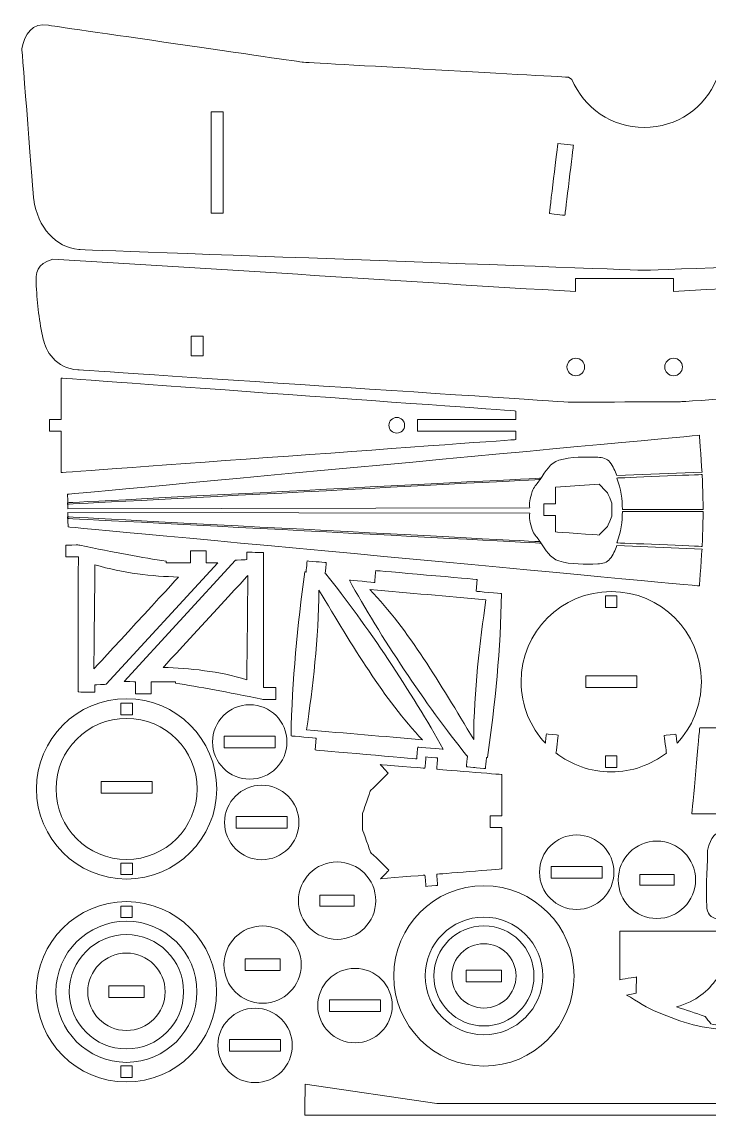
# Model space of a CAD drawing. Header units: centimetres. Extents: x -31.4 to 4.7, y -5.2 to 22.7.
# Drawn here: x -31.37 to -13.83, y -5.21 to 22.68 of the extents above; entities that cross this region are included whole.
import ezdxf

# ---------------------------------------------------------------- set-up
doc = ezdxf.new("R2010")
doc.units = ezdxf.units.CM
doc.header["$MEASUREMENT"] = 0
doc.layers.add('Layer 1', color=7, linetype='Continuous')

msp = doc.modelspace()

# ---------------------------------------------------------------- linework, layer by layer
at = {"layer": 'Layer 1', "color": 250, "lineweight": 9}
for points in [[(-26.53666, 17.80686), (-26.23668, 17.80686), (-26.23668, 20.3895), (-26.53666, 20.3895), (-26.53666, 17.80686)], [(-28.84507, 5.0077), (-28.55007, 5.0077), (-28.55007, 5.3027), (-28.84507, 5.3027), (-28.84507, 5.0077)], [(-26.20489, 4.16397), (-24.90489, 4.16397), (-24.90489, 4.46295), (-26.20489, 4.46295), (-26.20489, 4.16397)], [(-25.89813, 2.11026), (-24.59813, 2.11026), (-24.59813, 2.40924), (-25.89813, 2.40924), (-25.89813, 2.11026)], [(-28.84507, 0.9289), (-28.55007, 0.9289), (-28.55007, 1.2239), (-28.84507, 1.2239), (-28.84507, 0.9289)], [(-17.86104, 0.84043), (-16.56104, 0.84043), (-16.56104, 1.13941), (-17.86104, 1.13941), (-17.86104, 0.84043)], [(-15.6024, 0.65921), (-14.7274, 0.65921), (-14.7274, 0.93419), (-15.6024, 0.93419), (-15.6024, 0.65921)], [(-23.76376, 0.12666), (-22.88876, 0.12666), (-22.88876, 0.40164), (-23.76376, 0.40164), (-23.76376, 0.12666)], [(-28.84848, -0.16812), (-28.55348, -0.16812), (-28.55348, 0.12688), (-28.84848, 0.12688), (-28.84848, -0.16812)], [(-25.67591, -1.51678), (-24.77591, -1.51678), (-24.77591, -1.2178), (-25.67591, -1.2178), (-25.67591, -1.51678)], [(-20.02879, -1.80518), (-19.12879, -1.80518), (-19.12879, -1.5062), (-20.02879, -1.5062), (-20.02879, -1.80518)], [(-29.15098, -2.2095), (-28.25098, -2.2095), (-28.25098, -1.91052), (-29.15098, -1.91052), (-29.15098, -2.2095)], [(-28.84848, -4.24692), (-28.55348, -4.24692), (-28.55348, -3.95192), (-28.84848, -3.95192), (-28.84848, -4.24692)]]:
    msp.add_lwpolyline(points, close=True, dxfattribs=at)
for centre, major_axis in [((-21.80202, 12.39085), (0, 0.2)), ((-28.69757, 3.1158), (0, 2.3)), ((-25.55489, 4.31345), (0, 0.95)), ((-28.69757, 3.1158), (0, 1.8)), ((-25.24813, 2.25974), (0, 0.95)), ((-17.21104, 0.98991), (0, 0.95)), ((-15.1649, 0.79669), (0, 0.9867)), ((-23.32626, 0.26414), (0, 0.9867)), ((-19.57879, -1.6557), (0, 2.3)), ((-28.70098, -2.06002), (0, 2.3)), ((-28.70098, -2.06002), (0, 1.8)), ((-19.57879, -1.6557), (0, 1.5)), ((-25.22591, -1.3673), (0, 0.9867)), ((-19.57879, -1.6557), (0, 1.2765)), ((-28.70098, -2.06002), (0, 1.45873)), ((-19.57879, -1.6557), (0, 0.82088)), ((-28.70098, -2.06002), (0, 0.9867))]:
    msp.add_ellipse(centre, major_axis=major_axis, ratio=1, dxfattribs=at)
for points, knots in [([(-17.3352, 21.21675), (-17.3352, 21.21675), (-17.4202, 21.26998), (-17.4202, 21.26998), (-17.4202, 21.26998), (-17.4202, 21.26998), (-24.20236, 21.6543), (-24.20236, 21.6543), (-24.20236, 21.6543), (-24.20236, 21.6543), (-30.69018, 22.59592), (-30.69018, 22.59592), (-30.69018, 22.59592), (-31.09953, 22.68324), (-31.30984, 22.35204), (-31.37018, 22.00308), (-31.37018, 22.00308), (-31.37018, 22.00308), (-31.06766, 18.15212), (-31.06766, 18.15212), (-31.06766, 18.15212), (-30.966, 17.43779), (-30.50173, 16.93322), (-29.9202, 16.87526), (-29.9202, 16.87526), (-29.9202, 16.87526), (-15.48789, 16.34652), (-15.48789, 16.34652), (-15.48789, 16.34652), (-15.48789, 16.34652), (-1.05558, 16.87526), (-1.05558, 16.87526), (-1.05558, 16.87526), (-0.47405, 16.93322), (-0.00978, 17.43779), (0.09188, 18.15212), (0.09188, 18.15212), (0.09188, 18.15212), (0.3944, 22.00308), (0.3944, 22.00308), (0.3944, 22.00308), (0.33406, 22.35204), (0.12375, 22.68324), (-0.2856, 22.59592), (-0.2856, 22.59592), (-0.2856, 22.59592), (-6.77342, 21.6543), (-6.77342, 21.6543), (-6.77342, 21.6543), (-6.77342, 21.6543), (-13.55558, 21.26998), (-13.55558, 21.26998), (-13.55558, 21.26998), (-13.55558, 21.26998), (-13.64058, 21.21675), (-13.64058, 21.21675), (-13.64058, 21.21675), (-13.94319, 20.49501), (-14.6564, 19.98788), (-15.48789, 19.98788), (-15.48789, 19.98788), (-16.31938, 19.98788), (-17.03259, 20.49501), (-17.3352, 21.21675)], [0, 0, 0, 0, 0.05882353, 0.05882353, 0.05882353, 0.05882354, 0.11764706, 0.11764706, 0.11764706, 0.11764707, 0.17647059, 0.17647059, 0.17647059, 0.1764706, 0.23529412, 0.23529412, 0.23529412, 0.23529413, 0.29411765, 0.29411765, 0.29411765, 0.29411766, 0.35294118, 0.35294118, 0.35294118, 0.35294119, 0.41176471, 0.41176471, 0.41176471, 0.41176472, 0.47058824, 0.47058824, 0.47058824, 0.47058825, 0.52941176, 0.52941176, 0.52941176, 0.52941177, 0.58823529, 0.58823529, 0.58823529, 0.5882353, 0.64705882, 0.64705882, 0.64705882, 0.64705883, 0.70588235, 0.70588235, 0.70588235, 0.70588236, 0.76470588, 0.76470588, 0.76470588, 0.76470589, 0.82352941, 0.82352941, 0.82352941, 0.82352942, 0.88235294, 0.88235294, 0.88235294, 0.88235295, 1, 1, 1, 1]), ([(-17.29585, 19.53491), (-17.29585, 19.53491), (-17.69295, 19.58296), (-17.69295, 19.58296), (-17.69295, 19.58296), (-17.69295, 19.58296), (-17.9092, 17.796), (-17.9092, 17.796), (-17.9092, 17.796), (-17.9092, 17.796), (-17.51209, 17.74795), (-17.51209, 17.74795), (-17.51209, 17.74795), (-17.51209, 17.74795), (-17.29585, 19.53491), (-17.29585, 19.53491)], [0, 0, 0, 0, 0.2, 0.2, 0.2, 0.20000001, 0.4, 0.4, 0.4, 0.40000001, 0.6, 0.6, 0.6, 0.60000001, 1, 1, 1, 1]), ([(-17.24194, 15.80311), (-21.71986, 16.06062), (-26.09831, 16.37184), (-30.57843, 16.62817), (-30.57843, 16.62817), (-30.99982, 16.49948), (-31.01962, 16.31241), (-31.00253, 15.94643), (-31.00253, 15.94643), (-30.97908, 15.47994), (-30.92456, 15.02589), (-30.82461, 14.58999), (-30.82461, 14.58999), (-30.7685, 14.29903), (-30.50658, 13.8364), (-29.94197, 13.80619), (-29.94197, 13.80619), (-29.94197, 13.80619), (-17.39602, 12.97996), (-17.39602, 12.97996), (-17.39602, 12.97996), (-17.39602, 12.97996), (-14.56412, 12.99279), (-14.56412, 12.99279), (-14.56412, 12.99279), (-14.56412, 12.99279), (-2.04192, 13.80619), (-2.04192, 13.80619), (-2.04192, 13.80619), (-1.47731, 13.8364), (-1.21539, 14.29903), (-1.15928, 14.58999), (-1.15928, 14.58999), (-1.05933, 15.02589), (-1.00481, 15.47994), (-0.98136, 15.94643), (-0.98136, 15.94643), (-0.96427, 16.31241), (-0.98407, 16.49948), (-1.40546, 16.62817), (-1.40546, 16.62817), (-5.88558, 16.37184), (-10.26402, 16.06062), (-14.74194, 15.8031), (-14.74194, 15.8031), (-14.74194, 15.8031), (-14.74194, 16.13676), (-14.74194, 16.13676), (-14.74194, 16.13676), (-14.74194, 16.13676), (-17.24194, 16.13676), (-17.24194, 16.13676), (-17.24194, 16.13676), (-17.24194, 16.13676), (-17.24194, 15.80311), (-17.24194, 15.80311)], [0, 0, 0, 0, 0.06666667, 0.06666667, 0.06666667, 0.06666668, 0.13333333, 0.13333333, 0.13333333, 0.13333334, 0.2, 0.2, 0.2, 0.20000001, 0.26666667, 0.26666667, 0.26666667, 0.26666668, 0.33333333, 0.33333333, 0.33333333, 0.33333334, 0.4, 0.4, 0.4, 0.40000001, 0.46666667, 0.46666667, 0.46666667, 0.46666668, 0.53333333, 0.53333333, 0.53333333, 0.53333334, 0.6, 0.6, 0.6, 0.60000001, 0.66666667, 0.66666667, 0.66666667, 0.66666668, 0.73333333, 0.73333333, 0.73333333, 0.73333334, 0.8, 0.8, 0.8, 0.80000001, 0.86666667, 0.86666667, 0.86666667, 0.86666668, 1, 1, 1, 1]), ([(-27.04615, 14.66391), (-27.04615, 14.66391), (-26.74615, 14.66391), (-26.74615, 14.66391), (-26.74615, 14.66391), (-26.74615, 14.66391), (-26.74615, 14.16391), (-26.74615, 14.16391), (-26.74615, 14.16391), (-26.74615, 14.16391), (-27.04615, 14.16391), (-27.04615, 14.16391), (-27.04615, 14.16391), (-27.04615, 14.16391), (-27.04615, 14.66391), (-27.04615, 14.66391)], [0, 0, 0, 0, 0.2, 0.2, 0.2, 0.20000001, 0.4, 0.4, 0.4, 0.40000001, 0.6, 0.6, 0.6, 0.60000001, 1, 1, 1, 1]), ([(-17.23411, 14.1038), (-17.10987, 14.1038), (-17.00911, 14.00304), (-17.00911, 13.8788), (-17.00911, 13.8788), (-17.00911, 13.75456), (-17.10987, 13.6538), (-17.23411, 13.6538), (-17.23411, 13.6538), (-17.35835, 13.6538), (-17.45911, 13.75456), (-17.45911, 13.8788), (-17.45911, 13.8788), (-17.45911, 14.00304), (-17.35835, 14.1038), (-17.23411, 14.1038)], [0, 0, 0, 0, 0.2, 0.2, 0.2, 0.20000001, 0.4, 0.4, 0.4, 0.40000001, 0.6, 0.6, 0.6, 0.60000001, 1, 1, 1, 1]), ([(-14.73911, 14.1038), (-14.61487, 14.1038), (-14.51411, 14.00304), (-14.51411, 13.8788), (-14.51411, 13.8788), (-14.51411, 13.75456), (-14.61487, 13.6538), (-14.73911, 13.6538), (-14.73911, 13.6538), (-14.86335, 13.6538), (-14.96411, 13.75456), (-14.96411, 13.8788), (-14.96411, 13.8788), (-14.96411, 14.00304), (-14.86335, 14.1038), (-14.73911, 14.1038)], [0, 0, 0, 0, 0.2, 0.2, 0.2, 0.20000001, 0.4, 0.4, 0.4, 0.40000001, 0.6, 0.6, 0.6, 0.60000001, 1, 1, 1, 1]), ([(-30.36614, 11.18585), (-30.36614, 11.18585), (-30.36614, 12.24185), (-30.36614, 12.24185), (-30.36614, 12.24185), (-30.36614, 12.24185), (-30.6643, 12.24185), (-30.6643, 12.24185), (-30.6643, 12.24185), (-30.6643, 12.24185), (-30.6643, 12.53985), (-30.6643, 12.53985), (-30.6643, 12.53985), (-30.6643, 12.53985), (-30.36614, 12.53985), (-30.36614, 12.53985), (-30.36614, 12.53985), (-30.36614, 12.53985), (-30.36614, 13.59585), (-30.36614, 13.59585), (-30.36614, 13.59585), (-30.36614, 13.59585), (-18.76614, 12.75585), (-18.76614, 12.75585), (-18.76614, 12.75585), (-18.76614, 12.75585), (-18.76614, 12.5399), (-18.76614, 12.5399), (-18.76614, 12.5399), (-18.76614, 12.5399), (-21.27553, 12.5399), (-21.27553, 12.5399), (-21.27553, 12.5399), (-21.27553, 12.5399), (-21.27553, 12.2418), (-21.27553, 12.2418), (-21.27553, 12.2418), (-21.27553, 12.2418), (-18.76614, 12.2418), (-18.76614, 12.2418), (-18.76614, 12.2418), (-18.76614, 12.2418), (-18.76614, 12.02585), (-18.76614, 12.02585), (-18.76614, 12.02585), (-18.76614, 12.02585), (-30.36614, 11.18585), (-30.36614, 11.18585)], [0, 0, 0, 0, 0.07692308, 0.07692308, 0.07692308, 0.07692309, 0.15384615, 0.15384615, 0.15384615, 0.15384616, 0.23076923, 0.23076923, 0.23076923, 0.23076924, 0.30769231, 0.30769231, 0.30769231, 0.30769232, 0.38461538, 0.38461538, 0.38461538, 0.38461539, 0.46153846, 0.46153846, 0.46153846, 0.46153847, 0.53846154, 0.53846154, 0.53846154, 0.53846155, 0.61538462, 0.61538462, 0.61538462, 0.61538463, 0.69230769, 0.69230769, 0.69230769, 0.6923077, 0.76923077, 0.76923077, 0.76923077, 0.76923078, 0.84615385, 0.84615385, 0.84615385, 0.84615386, 1, 1, 1, 1]), ([(-14.01163, 11.19957), (-14.01163, 11.19957), (-16.18631, 11.10938), (-16.18631, 11.10938), (-16.18631, 11.10938), (-16.22945, 11.22585), (-16.28673, 11.3405), (-16.36278, 11.44992), (-16.36278, 11.44992), (-16.42596, 11.54084), (-16.55997, 11.57093), (-16.67062, 11.57498), (-16.67062, 11.57498), (-17.00486, 11.58722), (-17.35118, 11.59553), (-17.6711, 11.49802), (-17.6711, 11.49802), (-17.87927, 11.43457), (-18.00698, 11.22265), (-18.14739, 11.00971), (-18.14739, 11.00971), (-18.14739, 11.00971), (-30.19697, 10.37701), (-30.19697, 10.37701), (-30.19697, 10.37701), (-30.19697, 10.37701), (-30.2053, 10.63149), (-30.2053, 10.63149), (-30.2053, 10.63149), (-30.2053, 10.63149), (-14.08213, 12.13692), (-14.08213, 12.13692), (-14.08213, 12.13692), (-14.08213, 12.13692), (-14.01163, 11.19957), (-14.01163, 11.19957)], [0, 0, 0, 0, 0.1, 0.1, 0.1, 0.10000001, 0.2, 0.2, 0.2, 0.20000001, 0.3, 0.3, 0.3, 0.30000001, 0.4, 0.4, 0.4, 0.40000001, 0.5, 0.5, 0.5, 0.50000001, 0.6, 0.6, 0.6, 0.60000001, 0.7, 0.7, 0.7, 0.70000001, 0.8, 0.8, 0.8, 0.80000001, 1, 1, 1, 1]), ([(-18.40903, 10.28487), (-18.40903, 10.28487), (-30.20074, 10.26161), (-30.20074, 10.26161), (-30.20074, 10.26161), (-30.20074, 10.26161), (-30.20152, 10.4163), (-30.20152, 10.4163), (-30.20152, 10.4163), (-30.20152, 10.4163), (-18.12391, 11.04542), (-18.12391, 11.04542), (-18.12391, 11.04542), (-18.14271, 11.01676), (-18.16168, 10.98792), (-18.18096, 10.9593), (-18.18096, 10.9593), (-18.23289, 10.88224), (-18.30606, 10.81832), (-18.3445, 10.69956), (-18.3445, 10.69956), (-18.40431, 10.53208), (-18.43621, 10.37857), (-18.40903, 10.28487)], [0, 0, 0, 0, 0.14285714, 0.14285714, 0.14285714, 0.14285715, 0.28571429, 0.28571429, 0.28571429, 0.2857143, 0.42857143, 0.42857143, 0.42857143, 0.42857144, 0.57142857, 0.57142857, 0.57142857, 0.57142858, 0.71428571, 0.71428571, 0.71428571, 0.71428572, 1, 1, 1, 1]), ([(-17.75363, 10.81032), (-17.75363, 10.81032), (-16.63739, 10.88923), (-16.63739, 10.88923), (-16.63739, 10.88923), (-16.63739, 10.88923), (-16.4275, 10.66795), (-16.4275, 10.66795), (-16.4275, 10.66795), (-16.4275, 10.66795), (-16.31218, 10.40742), (-16.31218, 10.40742), (-16.31218, 10.40742), (-16.31218, 10.29829), (-16.31218, 10.18546), (-16.31218, 10.07434), (-16.31218, 10.07434), (-16.31218, 10.07434), (-16.4275, 9.81381), (-16.4275, 9.81381), (-16.4275, 9.81381), (-16.4275, 9.81381), (-16.63739, 9.59253), (-16.63739, 9.59253), (-16.63739, 9.59253), (-16.63739, 9.59253), (-17.75363, 9.67144), (-17.75363, 9.67144), (-17.75363, 9.67144), (-17.75363, 9.67144), (-17.75363, 10.09088), (-17.75363, 10.09088), (-17.75363, 10.09088), (-17.75363, 10.09088), (-18.04613, 10.09088), (-18.04613, 10.09088), (-18.04613, 10.09088), (-18.04613, 10.09088), (-18.04613, 10.39088), (-18.04613, 10.39088), (-18.04613, 10.39088), (-18.04613, 10.39088), (-17.75363, 10.39088), (-17.75363, 10.39088), (-17.75363, 10.39088), (-17.75363, 10.39088), (-17.75363, 10.81032), (-17.75363, 10.81032)], [0, 0, 0, 0, 0.07692308, 0.07692308, 0.07692308, 0.07692309, 0.15384615, 0.15384615, 0.15384615, 0.15384616, 0.23076923, 0.23076923, 0.23076923, 0.23076924, 0.30769231, 0.30769231, 0.30769231, 0.30769232, 0.38461538, 0.38461538, 0.38461538, 0.38461539, 0.46153846, 0.46153846, 0.46153846, 0.46153847, 0.53846154, 0.53846154, 0.53846154, 0.53846155, 0.61538462, 0.61538462, 0.61538462, 0.61538463, 0.69230769, 0.69230769, 0.69230769, 0.6923077, 0.76923077, 0.76923077, 0.76923077, 0.76923078, 0.84615385, 0.84615385, 0.84615385, 0.84615386, 1, 1, 1, 1]), ([(-13.98382, 10.24608), (-13.98382, 10.24608), (-16.04467, 10.24291), (-16.04467, 10.24291), (-16.04467, 10.24291), (-16.05031, 10.50596), (-16.07431, 10.75759), (-16.18826, 11.04602), (-16.18826, 11.04602), (-16.18826, 11.04602), (-14.00843, 11.13576), (-14.00843, 11.13576), (-14.00843, 11.13576), (-14.00843, 11.13576), (-13.98382, 10.24608), (-13.98382, 10.24608)], [0, 0, 0, 0, 0.2, 0.2, 0.2, 0.20000001, 0.4, 0.4, 0.4, 0.40000001, 0.6, 0.6, 0.6, 0.60000001, 1, 1, 1, 1]), ([(-18.40904, 10.14608), (-18.40904, 10.14608), (-30.20074, 10.16934), (-30.20074, 10.16934), (-30.20074, 10.16934), (-30.20074, 10.16934), (-30.20152, 10.01464), (-30.20152, 10.01464), (-30.20152, 10.01464), (-30.20152, 10.01464), (-18.12391, 9.38553), (-18.12391, 9.38553), (-18.12391, 9.38553), (-18.14271, 9.41419), (-18.16168, 9.44303), (-18.18096, 9.47165), (-18.18096, 9.47165), (-18.23289, 9.54871), (-18.30606, 9.61263), (-18.3445, 9.73139), (-18.3445, 9.73139), (-18.4043, 9.89887), (-18.43621, 10.05237), (-18.40904, 10.14608)], [0, 0, 0, 0, 0.14285714, 0.14285714, 0.14285714, 0.14285715, 0.28571429, 0.28571429, 0.28571429, 0.2857143, 0.42857143, 0.42857143, 0.42857143, 0.42857144, 0.57142857, 0.57142857, 0.57142857, 0.57142858, 0.71428571, 0.71428571, 0.71428571, 0.71428572, 1, 1, 1, 1]), ([(-14.01164, 9.23139), (-14.01164, 9.23139), (-16.18631, 9.32158), (-16.18631, 9.32158), (-16.18631, 9.32158), (-16.22945, 9.20511), (-16.28671, 9.09047), (-16.36278, 8.98103), (-16.36278, 8.98103), (-16.42598, 8.89009), (-16.55997, 8.86002), (-16.67062, 8.85597), (-16.67062, 8.85597), (-17.00486, 8.84373), (-17.35118, 8.83542), (-17.6711, 8.93293), (-17.6711, 8.93293), (-17.87927, 8.99638), (-18.00697, 9.2083), (-18.14739, 9.42124), (-18.14739, 9.42124), (-18.14739, 9.42124), (-30.19697, 10.05394), (-30.19697, 10.05394), (-30.19697, 10.05394), (-30.19697, 10.05394), (-30.1897, 9.79947), (-30.1897, 9.79947), (-30.1897, 9.79947), (-30.1897, 9.79947), (-14.08212, 8.29403), (-14.08212, 8.29403), (-14.08212, 8.29403), (-14.08212, 8.29403), (-14.01164, 9.23139), (-14.01164, 9.23139)], [0, 0, 0, 0, 0.1, 0.1, 0.1, 0.10000001, 0.2, 0.2, 0.2, 0.20000001, 0.3, 0.3, 0.3, 0.30000001, 0.4, 0.4, 0.4, 0.40000001, 0.5, 0.5, 0.5, 0.50000001, 0.6, 0.6, 0.6, 0.60000001, 0.7, 0.7, 0.7, 0.70000001, 0.8, 0.8, 0.8, 0.80000001, 1, 1, 1, 1]), ([(-13.98382, 10.19159), (-13.98382, 10.19159), (-16.04467, 10.19476), (-16.04467, 10.19476), (-16.04467, 10.19476), (-16.05031, 9.93171), (-16.07431, 9.68008), (-16.18826, 9.39165), (-16.18826, 9.39165), (-16.18826, 9.39165), (-14.00843, 9.30191), (-14.00843, 9.30191), (-14.00843, 9.30191), (-14.00843, 9.30191), (-13.98382, 10.19159), (-13.98382, 10.19159)], [0, 0, 0, 0, 0.2, 0.2, 0.2, 0.20000001, 0.4, 0.4, 0.4, 0.40000001, 0.6, 0.6, 0.6, 0.60000001, 1, 1, 1, 1]), ([(-26.37154, 8.88319), (-26.37154, 8.88319), (-29.21684, 5.7842), (-29.21684, 5.7842), (-29.21684, 5.7842), (-29.21684, 5.7842), (-29.5048, 5.7695), (-29.5048, 5.7695), (-29.5048, 5.7695), (-29.5048, 5.7695), (-29.5048, 5.58188), (-29.5048, 5.58188), (-29.5048, 5.58188), (-29.5048, 5.58188), (-29.93376, 5.58818), (-29.93376, 5.58818), (-29.93376, 5.58818), (-29.93376, 5.58818), (-29.92868, 9.0359), (-29.92868, 9.0359), (-29.92868, 9.0359), (-29.92868, 9.0359), (-30.24708, 9.0359), (-30.24708, 9.0359), (-30.24708, 9.0359), (-30.24708, 9.0359), (-30.24708, 9.3359), (-30.24708, 9.3359), (-30.24708, 9.3359), (-30.24708, 9.3359), (-29.93977, 9.33838), (-29.93977, 9.33838), (-29.93977, 9.33838), (-29.93977, 9.33838), (-29.88932, 9.33014), (-29.88932, 9.33014), (-29.88932, 9.33014), (-29.01717, 9.1478), (-28.27249, 9.01158), (-27.68788, 8.9243), (-27.68788, 8.9243), (-27.68788, 8.9243), (-27.68641, 8.885), (-27.68641, 8.885), (-27.68641, 8.885), (-27.68641, 8.885), (-27.06831, 8.88429), (-27.06831, 8.88429), (-27.06831, 8.88429), (-27.06831, 8.88429), (-27.06831, 9.19168), (-27.06831, 9.19168), (-27.06831, 9.19168), (-27.06831, 9.19168), (-26.66831, 9.19168), (-26.66831, 9.19168), (-26.66831, 9.19168), (-26.66831, 9.19168), (-26.66831, 8.88387), (-26.66831, 8.88387), (-26.66831, 8.88387), (-26.66831, 8.88387), (-26.37154, 8.88319), (-26.37154, 8.88319)], [0, 0, 0, 0, 0.05882353, 0.05882353, 0.05882353, 0.05882354, 0.11764706, 0.11764706, 0.11764706, 0.11764707, 0.17647059, 0.17647059, 0.17647059, 0.1764706, 0.23529412, 0.23529412, 0.23529412, 0.23529413, 0.29411765, 0.29411765, 0.29411765, 0.29411766, 0.35294118, 0.35294118, 0.35294118, 0.35294119, 0.41176471, 0.41176471, 0.41176471, 0.41176472, 0.47058824, 0.47058824, 0.47058824, 0.47058825, 0.52941176, 0.52941176, 0.52941176, 0.52941177, 0.58823529, 0.58823529, 0.58823529, 0.5882353, 0.64705882, 0.64705882, 0.64705882, 0.64705883, 0.70588235, 0.70588235, 0.70588235, 0.70588236, 0.76470588, 0.76470588, 0.76470588, 0.76470589, 0.82352941, 0.82352941, 0.82352941, 0.82352942, 0.88235294, 0.88235294, 0.88235294, 0.88235295, 1, 1, 1, 1]), ([(-28.76322, 5.85157), (-28.76322, 5.85157), (-25.91792, 8.95056), (-25.91792, 8.95056), (-25.91792, 8.95056), (-25.91792, 8.95056), (-25.62996, 8.96526), (-25.62996, 8.96526), (-25.62996, 8.96526), (-25.62996, 8.96526), (-25.62996, 9.15288), (-25.62996, 9.15288), (-25.62996, 9.15288), (-25.62996, 9.15288), (-25.201, 9.14658), (-25.201, 9.14658), (-25.201, 9.14658), (-25.201, 9.14658), (-25.20608, 5.69886), (-25.20608, 5.69886), (-25.20608, 5.69886), (-25.20608, 5.69886), (-24.88768, 5.69886), (-24.88768, 5.69886), (-24.88768, 5.69886), (-24.88768, 5.69886), (-24.88768, 5.39886), (-24.88768, 5.39886), (-24.88768, 5.39886), (-24.88768, 5.39886), (-25.19499, 5.39638), (-25.19499, 5.39638), (-25.19499, 5.39638), (-25.19499, 5.39638), (-25.24544, 5.40462), (-25.24544, 5.40462), (-25.24544, 5.40462), (-26.11759, 5.58696), (-26.86227, 5.72318), (-27.44688, 5.81046), (-27.44688, 5.81046), (-27.44688, 5.81046), (-27.44835, 5.84976), (-27.44835, 5.84976), (-27.44835, 5.84976), (-27.44835, 5.84976), (-28.06645, 5.85047), (-28.06645, 5.85047), (-28.06645, 5.85047), (-28.06645, 5.85047), (-28.06645, 5.54308), (-28.06645, 5.54308), (-28.06645, 5.54308), (-28.06645, 5.54308), (-28.46645, 5.54308), (-28.46645, 5.54308), (-28.46645, 5.54308), (-28.46645, 5.54308), (-28.46645, 5.85089), (-28.46645, 5.85089), (-28.46645, 5.85089), (-28.46645, 5.85089), (-28.76322, 5.85157), (-28.76322, 5.85157)], [0, 0, 0, 0, 0.05882353, 0.05882353, 0.05882353, 0.05882354, 0.11764706, 0.11764706, 0.11764706, 0.11764707, 0.17647059, 0.17647059, 0.17647059, 0.1764706, 0.23529412, 0.23529412, 0.23529412, 0.23529413, 0.29411765, 0.29411765, 0.29411765, 0.29411766, 0.35294118, 0.35294118, 0.35294118, 0.35294119, 0.41176471, 0.41176471, 0.41176471, 0.41176472, 0.47058824, 0.47058824, 0.47058824, 0.47058825, 0.52941176, 0.52941176, 0.52941176, 0.52941177, 0.58823529, 0.58823529, 0.58823529, 0.5882353, 0.64705882, 0.64705882, 0.64705882, 0.64705883, 0.70588235, 0.70588235, 0.70588235, 0.70588236, 0.76470588, 0.76470588, 0.76470588, 0.76470589, 0.82352941, 0.82352941, 0.82352941, 0.82352942, 0.88235294, 0.88235294, 0.88235294, 0.88235295, 1, 1, 1, 1]), ([(-23.85577, 4.41067), (-23.85577, 4.41067), (-23.88224, 4.10819), (-23.88224, 4.10819), (-23.88224, 4.10819), (-23.88224, 4.10819), (-21.29303, 3.88166), (-21.29303, 3.88166), (-21.29303, 3.88166), (-21.29303, 3.88166), (-21.26656, 4.18416), (-21.26656, 4.18416), (-21.26656, 4.18416), (-21.26656, 4.18416), (-20.618, 4.12741), (-20.618, 4.12741), (-20.618, 4.12741), (-21.4021, 5.54707), (-22.57226, 7.30965), (-23.615, 8.60467), (-23.615, 8.60467), (-23.615, 8.60467), (-23.6323, 8.60357), (-23.6323, 8.60357), (-23.6323, 8.60357), (-23.6323, 8.60357), (-23.62987, 8.63131), (-23.62987, 8.63131), (-23.62987, 8.63131), (-23.62987, 8.63131), (-23.60452, 8.88906), (-23.60452, 8.88906), (-23.60452, 8.88906), (-23.60452, 8.88906), (-23.81822, 8.90702), (-23.81822, 8.90702), (-23.81822, 8.90702), (-23.81822, 8.90702), (-24.0923, 8.931), (-24.0923, 8.931), (-24.0923, 8.931), (-24.0923, 8.931), (-24.09293, 8.92385), (-24.09293, 8.92385), (-24.09293, 8.92385), (-24.09293, 8.92385), (-24.09315, 8.92386), (-24.09315, 8.92386), (-24.09315, 8.92386), (-24.09315, 8.92386), (-24.11119, 8.71503), (-24.11119, 8.71503), (-24.11119, 8.71503), (-24.11119, 8.71503), (-24.11701, 8.64859), (-24.11701, 8.64859), (-24.11701, 8.64859), (-24.11701, 8.64859), (-24.1463, 8.65115), (-24.1463, 8.65115), (-24.1463, 8.65115), (-24.33516, 7.3083), (-24.47862, 5.86354), (-24.50077, 4.4671), (-24.50077, 4.4671), (-24.50077, 4.4671), (-23.85577, 4.41067), (-23.85577, 4.41067)], [0, 0, 0, 0, 0.05555556, 0.05555556, 0.05555556, 0.05555557, 0.11111111, 0.11111111, 0.11111111, 0.11111112, 0.16666667, 0.16666667, 0.16666667, 0.16666668, 0.22222222, 0.22222222, 0.22222222, 0.22222223, 0.27777778, 0.27777778, 0.27777778, 0.27777779, 0.33333333, 0.33333333, 0.33333333, 0.33333334, 0.38888889, 0.38888889, 0.38888889, 0.3888889, 0.44444444, 0.44444444, 0.44444444, 0.44444445, 0.5, 0.5, 0.5, 0.50000001, 0.55555556, 0.55555556, 0.55555556, 0.55555557, 0.61111111, 0.61111111, 0.61111111, 0.61111112, 0.66666667, 0.66666667, 0.66666667, 0.66666668, 0.72222222, 0.72222222, 0.72222222, 0.72222223, 0.77777778, 0.77777778, 0.77777778, 0.77777779, 0.83333333, 0.83333333, 0.83333333, 0.83333334, 0.88888889, 0.88888889, 0.88888889, 0.8888889, 1, 1, 1, 1]), ([(-27.3701, 8.52074), (-28.03901, 8.53855), (-28.79534, 8.61763), (-29.5048, 8.83413), (-29.5048, 8.83413), (-29.5048, 8.83413), (-29.53184, 6.17773), (-29.53184, 6.17773), (-29.53184, 6.17773), (-29.53184, 6.17773), (-27.3701, 8.52074), (-27.3701, 8.52074)], [0, 0, 0, 0, 0.25, 0.25, 0.25, 0.25000001, 0.5, 0.5, 0.5, 0.50000001, 1, 1, 1, 1]), ([(-19.77543, 8.15605), (-19.77543, 8.15605), (-19.74897, 8.45853), (-19.74897, 8.45853), (-19.74897, 8.45853), (-19.74897, 8.45853), (-22.33818, 8.68505), (-22.33818, 8.68505), (-22.33818, 8.68505), (-22.33818, 8.68505), (-22.36465, 8.38255), (-22.36465, 8.38255), (-22.36465, 8.38255), (-22.36465, 8.38255), (-23.01321, 8.43931), (-23.01321, 8.43931), (-23.01321, 8.43931), (-22.2291, 7.01965), (-21.05895, 5.25707), (-20.0162, 3.96204), (-20.0162, 3.96204), (-20.0162, 3.96204), (-19.99891, 3.96315), (-19.99891, 3.96315), (-19.99891, 3.96315), (-19.99891, 3.96315), (-20.00134, 3.9354), (-20.00134, 3.9354), (-20.00134, 3.9354), (-20.00134, 3.9354), (-20.02669, 3.67766), (-20.02669, 3.67766), (-20.02669, 3.67766), (-20.02669, 3.67766), (-19.81299, 3.65969), (-19.81299, 3.65969), (-19.81299, 3.65969), (-19.81299, 3.65969), (-19.53891, 3.63571), (-19.53891, 3.63571), (-19.53891, 3.63571), (-19.53891, 3.63571), (-19.53828, 3.64287), (-19.53828, 3.64287), (-19.53828, 3.64287), (-19.53828, 3.64287), (-19.53806, 3.64286), (-19.53806, 3.64286), (-19.53806, 3.64286), (-19.53806, 3.64286), (-19.52001, 3.85168), (-19.52001, 3.85168), (-19.52001, 3.85168), (-19.52001, 3.85168), (-19.5142, 3.91813), (-19.5142, 3.91813), (-19.5142, 3.91813), (-19.5142, 3.91813), (-19.48491, 3.91556), (-19.48491, 3.91556), (-19.48491, 3.91556), (-19.29605, 5.25842), (-19.15259, 6.70317), (-19.13044, 8.09962), (-19.13044, 8.09962), (-19.13044, 8.09962), (-19.77543, 8.15605), (-19.77543, 8.15605)], [0, 0, 0, 0, 0.05555556, 0.05555556, 0.05555556, 0.05555557, 0.11111111, 0.11111111, 0.11111111, 0.11111112, 0.16666667, 0.16666667, 0.16666667, 0.16666668, 0.22222222, 0.22222222, 0.22222222, 0.22222223, 0.27777778, 0.27777778, 0.27777778, 0.27777779, 0.33333333, 0.33333333, 0.33333333, 0.33333334, 0.38888889, 0.38888889, 0.38888889, 0.3888889, 0.44444444, 0.44444444, 0.44444444, 0.44444445, 0.5, 0.5, 0.5, 0.50000001, 0.55555556, 0.55555556, 0.55555556, 0.55555557, 0.61111111, 0.61111111, 0.61111111, 0.61111112, 0.66666667, 0.66666667, 0.66666667, 0.66666668, 0.72222222, 0.72222222, 0.72222222, 0.72222223, 0.77777778, 0.77777778, 0.77777778, 0.77777779, 0.83333333, 0.83333333, 0.83333333, 0.83333334, 0.88888889, 0.88888889, 0.88888889, 0.8888889, 1, 1, 1, 1]), ([(-27.76466, 6.21402), (-27.09575, 6.19621), (-26.33942, 6.11713), (-25.62996, 5.90063), (-25.62996, 5.90063), (-25.62996, 5.90063), (-25.60292, 8.55703), (-25.60292, 8.55703), (-25.60292, 8.55703), (-25.60292, 8.55703), (-27.76466, 6.21402), (-27.76466, 6.21402)], [0, 0, 0, 0, 0.25, 0.25, 0.25, 0.25000001, 0.5, 0.5, 0.5, 0.50000001, 1, 1, 1, 1]), ([(-21.14401, 4.36573), (-22.16316, 4.45964), (-23.08394, 4.5307), (-24.10311, 4.62462), (-24.10311, 4.62462), (-23.95436, 5.68514), (-23.7917, 6.96296), (-23.79131, 8.1885), (-23.79131, 8.1885), (-22.91512, 6.73633), (-22.13722, 5.41005), (-21.14401, 4.36573)], [0, 0, 0, 0, 0.25, 0.25, 0.25, 0.25000001, 0.5, 0.5, 0.5, 0.50000001, 1, 1, 1, 1]), ([(-22.4872, 8.20099), (-21.46804, 8.10708), (-20.54726, 8.03602), (-19.5281, 7.9421), (-19.5281, 7.9421), (-19.67685, 6.88158), (-19.83951, 5.60376), (-19.8399, 4.37822), (-19.8399, 4.37822), (-20.71609, 5.83039), (-21.49399, 7.15666), (-22.4872, 8.20099)], [0, 0, 0, 0, 0.25, 0.25, 0.25, 0.25000001, 0.5, 0.5, 0.5, 0.50000001, 1, 1, 1, 1]), ([(-16.33101, 8.14987), (-15.06097, 8.14987), (-14.03101, 7.11991), (-14.03101, 5.84987), (-14.03101, 5.84987), (-14.03101, 5.24256), (-14.26666, 4.69027), (-14.65131, 4.27912), (-14.65131, 4.27912), (-14.65131, 4.27912), (-14.67949, 4.51032), (-14.67949, 4.51032), (-14.67949, 4.51032), (-14.67949, 4.51032), (-14.97785, 4.47896), (-14.97785, 4.47896), (-14.97785, 4.47896), (-14.97785, 4.47896), (-14.92326, 4.03122), (-14.92326, 4.03122), (-14.92326, 4.03122), (-15.31231, 3.72954), (-15.8007, 3.54987), (-16.33101, 3.54987), (-16.33101, 3.54987), (-16.86183, 3.54987), (-17.35065, 3.72987), (-17.73989, 4.03208), (-17.73989, 4.03208), (-17.73989, 4.03208), (-17.68418, 4.48898), (-17.68418, 4.48898), (-17.68418, 4.48898), (-17.68418, 4.48898), (-17.98254, 4.52034), (-17.98254, 4.52034), (-17.98254, 4.52034), (-17.98254, 4.52034), (-18.0118, 4.28029), (-18.0118, 4.28029), (-18.0118, 4.28029), (-18.39581, 4.69132), (-18.63101, 5.24313), (-18.63101, 5.84987), (-18.63101, 5.84987), (-18.63101, 7.11991), (-17.60105, 8.14987), (-16.33101, 8.14987)], [0, 0, 0, 0, 0.07692308, 0.07692308, 0.07692308, 0.07692309, 0.15384615, 0.15384615, 0.15384615, 0.15384616, 0.23076923, 0.23076923, 0.23076923, 0.23076924, 0.30769231, 0.30769231, 0.30769231, 0.30769232, 0.38461538, 0.38461538, 0.38461538, 0.38461539, 0.46153846, 0.46153846, 0.46153846, 0.46153847, 0.53846154, 0.53846154, 0.53846154, 0.53846155, 0.61538462, 0.61538462, 0.61538462, 0.61538463, 0.69230769, 0.69230769, 0.69230769, 0.6923077, 0.76923077, 0.76923077, 0.76923077, 0.76923078, 0.84615385, 0.84615385, 0.84615385, 0.84615386, 1, 1, 1, 1]), ([(-16.47851, 8.03677), (-16.47851, 8.03677), (-16.18351, 8.03677), (-16.18351, 8.03677), (-16.18351, 8.03677), (-16.18351, 8.03677), (-16.18351, 7.74177), (-16.18351, 7.74177), (-16.18351, 7.74177), (-16.18351, 7.74177), (-16.47851, 7.74177), (-16.47851, 7.74177), (-16.47851, 7.74177), (-16.47851, 7.74177), (-16.47851, 8.03677), (-16.47851, 8.03677)], [0, 0, 0, 0, 0.2, 0.2, 0.2, 0.20000001, 0.4, 0.4, 0.4, 0.40000001, 0.6, 0.6, 0.6, 0.60000001, 1, 1, 1, 1]), ([(-16.98101, 5.99937), (-16.98101, 5.99937), (-15.68101, 5.99937), (-15.68101, 5.99937), (-15.68101, 5.99937), (-15.68101, 5.99937), (-15.68101, 5.70037), (-15.68101, 5.70037), (-15.68101, 5.70037), (-15.68101, 5.70037), (-16.98101, 5.70037), (-16.98101, 5.70037), (-16.98101, 5.70037), (-16.98101, 5.70037), (-16.98101, 5.99937), (-16.98101, 5.99937)], [0, 0, 0, 0, 0.2, 0.2, 0.2, 0.20000001, 0.4, 0.4, 0.4, 0.40000001, 0.6, 0.6, 0.6, 0.60000001, 1, 1, 1, 1]), ([(-14.07236, 4.67548), (-14.07236, 4.67548), (-11.07236, 4.67548), (-11.07236, 4.67548), (-11.07236, 4.67548), (-11.07236, 4.67548), (-10.87237, 2.47548), (-10.87237, 2.47548), (-10.87237, 2.47548), (-10.87237, 2.47548), (-12.42237, 2.47548), (-12.42237, 2.47548), (-12.42237, 2.47548), (-12.42237, 2.47548), (-12.42237, 3.48526), (-12.42237, 3.48526), (-12.42237, 3.48526), (-12.42237, 3.48526), (-12.72237, 3.48526), (-12.72237, 3.48526), (-12.72237, 3.48526), (-12.72237, 3.48526), (-12.72237, 2.47548), (-12.72237, 2.47548), (-12.72237, 2.47548), (-12.72237, 2.47548), (-14.27238, 2.47548), (-14.27238, 2.47548), (-14.27238, 2.47548), (-14.27238, 2.47548), (-14.07236, 4.67548), (-14.07236, 4.67548)], [0, 0, 0, 0, 0.11111111, 0.11111111, 0.11111111, 0.11111112, 0.22222222, 0.22222222, 0.22222222, 0.22222223, 0.33333333, 0.33333333, 0.33333333, 0.33333334, 0.44444444, 0.44444444, 0.44444444, 0.44444445, 0.55555556, 0.55555556, 0.55555556, 0.55555557, 0.66666667, 0.66666667, 0.66666667, 0.66666668, 0.77777778, 0.77777778, 0.77777778, 0.77777779, 1, 1, 1, 1]), ([(-22.67625, 2.2794), (-22.67625, 2.2794), (-22.67625, 2.07272), (-22.67625, 2.07272), (-22.67625, 2.07272), (-22.67625, 2.07272), (-22.47228, 1.49914), (-22.47228, 1.49914), (-22.47228, 1.49914), (-22.47228, 1.49914), (-22.00428, 1.03857), (-22.00428, 1.03857), (-22.00428, 1.03857), (-22.00428, 1.03857), (-22.21485, 0.82223), (-22.21485, 0.82223), (-22.21485, 0.82223), (-22.21485, 0.82223), (-21.08349, 0.91509), (-21.08349, 0.91509), (-21.08349, 0.91509), (-21.08349, 0.91509), (-21.05882, 0.62723), (-21.05882, 0.62723), (-21.05882, 0.62723), (-21.05882, 0.62723), (-20.7599, 0.65285), (-20.7599, 0.65285), (-20.7599, 0.65285), (-20.7599, 0.65285), (-20.78448, 0.93964), (-20.78448, 0.93964), (-20.78448, 0.93964), (-20.78448, 0.93964), (-19.1217, 1.07612), (-19.1217, 1.07612), (-19.1217, 1.07612), (-19.1217, 1.07612), (-19.1217, 2.1304), (-19.1217, 2.1304), (-19.1217, 2.1304), (-19.1217, 2.1304), (-19.4217, 2.1304), (-19.4217, 2.1304), (-19.4217, 2.1304), (-19.4217, 2.1304), (-19.4217, 2.4284), (-19.4217, 2.4284), (-19.4217, 2.4284), (-19.4217, 2.4284), (-19.1217, 2.4284), (-19.1217, 2.4284), (-19.1217, 2.4284), (-19.1217, 2.4284), (-19.1217, 3.48268), (-19.1217, 3.48268), (-19.1217, 3.48268), (-19.1217, 3.48268), (-20.78454, 3.61873), (-20.78454, 3.61873), (-20.78454, 3.61873), (-20.78454, 3.61873), (-20.75991, 3.90608), (-20.75991, 3.90608), (-20.75991, 3.90608), (-20.75991, 3.90608), (-21.05881, 3.9317), (-21.05881, 3.9317), (-21.05881, 3.9317), (-21.05881, 3.9317), (-21.08355, 3.6432), (-21.08355, 3.6432), (-21.08355, 3.6432), (-21.08355, 3.6432), (-22.22471, 3.73657), (-22.22471, 3.73657), (-22.22471, 3.73657), (-22.22471, 3.73657), (-22.02112, 3.51656), (-22.02112, 3.51656), (-22.02112, 3.51656), (-22.02112, 3.51656), (-22.48048, 3.0618), (-22.48048, 3.0618), (-22.48048, 3.0618), (-22.48048, 3.0618), (-22.67625, 2.48608), (-22.67625, 2.48608), (-22.67625, 2.48608), (-22.67625, 2.48608), (-22.67625, 2.2794), (-22.67625, 2.2794)], [0, 0, 0, 0, 0.04166667, 0.04166667, 0.04166667, 0.04166668, 0.08333333, 0.08333333, 0.08333333, 0.08333334, 0.125, 0.125, 0.125, 0.12500001, 0.16666667, 0.16666667, 0.16666667, 0.16666668, 0.20833333, 0.20833333, 0.20833333, 0.20833334, 0.25, 0.25, 0.25, 0.25000001, 0.29166667, 0.29166667, 0.29166667, 0.29166668, 0.33333333, 0.33333333, 0.33333333, 0.33333334, 0.375, 0.375, 0.375, 0.37500001, 0.41666667, 0.41666667, 0.41666667, 0.41666668, 0.45833333, 0.45833333, 0.45833333, 0.45833334, 0.5, 0.5, 0.5, 0.50000001, 0.54166667, 0.54166667, 0.54166667, 0.54166668, 0.58333333, 0.58333333, 0.58333333, 0.58333334, 0.625, 0.625, 0.625, 0.62500001, 0.66666667, 0.66666667, 0.66666667, 0.66666668, 0.70833333, 0.70833333, 0.70833333, 0.70833334, 0.75, 0.75, 0.75, 0.75000001, 0.79166667, 0.79166667, 0.79166667, 0.79166668, 0.83333333, 0.83333333, 0.83333333, 0.83333334, 0.875, 0.875, 0.875, 0.87500001, 0.91666667, 0.91666667, 0.91666667, 0.91666668, 1, 1, 1, 1]), ([(-16.47851, 3.95797), (-16.47851, 3.95797), (-16.18351, 3.95797), (-16.18351, 3.95797), (-16.18351, 3.95797), (-16.18351, 3.95797), (-16.18351, 3.66297), (-16.18351, 3.66297), (-16.18351, 3.66297), (-16.18351, 3.66297), (-16.47851, 3.66297), (-16.47851, 3.66297), (-16.47851, 3.66297), (-16.47851, 3.66297), (-16.47851, 3.95797), (-16.47851, 3.95797)], [0, 0, 0, 0, 0.2, 0.2, 0.2, 0.20000001, 0.4, 0.4, 0.4, 0.40000001, 0.6, 0.6, 0.6, 0.60000001, 1, 1, 1, 1]), ([(-13.56428, -0.20895), (-13.71874, -0.20791), (-13.87215, -0.10689), (-13.8869, 0.06273), (-13.8869, 0.06273), (-13.92955, 0.55333), (-13.87558, 1.04757), (-13.86992, 1.53999), (-13.86992, 1.53999), (-13.83069, 1.73264), (-13.75737, 2.00821), (-13.44542, 2.06449), (-13.44542, 2.06449), (-13.44542, 2.06449), (-10.59278, 2.42107), (-10.59278, 2.42107), (-10.59278, 2.42107), (-10.10988, 2.51395), (-9.525, 1.78323), (-9.65888, 0.87777), (-9.65888, 0.87777), (-9.77627, 0.0838), (-10.34682, -0.37501), (-10.84721, -0.5994), (-10.84721, -0.5994), (-10.84721, -0.5994), (-13.159, -1.35211), (-13.159, -1.35211), (-13.159, -1.35211), (-13.159, -1.35211), (-13.61922, -1.34772), (-13.61922, -1.34772), (-13.61922, -1.34772), (-13.61922, -1.34772), (-13.6301, -1.72482), (-13.6301, -1.72482), (-13.6301, -1.72482), (-13.86275, -2.0319), (-14.14839, -2.30491), (-14.66714, -2.44508), (-14.66714, -2.44508), (-14.39894, -2.52852), (-14.20226, -2.60302), (-13.93406, -2.68646), (-13.93406, -2.68646), (-13.89532, -2.74904), (-13.83094, -2.81162), (-13.7922, -2.8742), (-13.7922, -2.8742), (-13.63128, -2.93976), (-13.40356, -2.8634), (-13.31416, -3.00408), (-13.31416, -3.00408), (-13.92413, -3.04381), (-14.56787, -2.82905), (-15.12308, -2.58812), (-15.12308, -2.58812), (-15.41817, -2.48392), (-15.66548, -2.2946), (-15.93662, -2.14256), (-15.93662, -2.14256), (-15.93662, -2.14256), (-15.6939, -2.09488), (-15.6939, -2.09488), (-15.6939, -2.09488), (-15.6939, -2.09488), (-15.68714, -1.68195), (-15.68714, -1.68195), (-15.68714, -1.68195), (-15.68714, -1.68195), (-16.10764, -1.75126), (-16.10764, -1.75126), (-16.10764, -1.75126), (-16.10764, -1.75126), (-16.11083, -0.5122), (-16.11083, -0.5122), (-16.11083, -0.5122), (-16.11083, -0.5122), (-13.25864, -0.51396), (-13.25864, -0.51396), (-13.25864, -0.51396), (-13.25864, -0.51396), (-12.82359, -0.51396), (-12.82359, -0.51396), (-12.82359, -0.51396), (-12.82359, -0.51396), (-12.82359, -0.21396), (-12.82359, -0.21396), (-12.82359, -0.21396), (-12.82359, -0.21396), (-13.56428, -0.20895), (-13.56428, -0.20895)], [0, 0, 0, 0, 0.04166667, 0.04166667, 0.04166667, 0.04166668, 0.08333333, 0.08333333, 0.08333333, 0.08333334, 0.125, 0.125, 0.125, 0.12500001, 0.16666667, 0.16666667, 0.16666667, 0.16666668, 0.20833333, 0.20833333, 0.20833333, 0.20833334, 0.25, 0.25, 0.25, 0.25000001, 0.29166667, 0.29166667, 0.29166667, 0.29166668, 0.33333333, 0.33333333, 0.33333333, 0.33333334, 0.375, 0.375, 0.375, 0.37500001, 0.41666667, 0.41666667, 0.41666667, 0.41666668, 0.45833333, 0.45833333, 0.45833333, 0.45833334, 0.5, 0.5, 0.5, 0.50000001, 0.54166667, 0.54166667, 0.54166667, 0.54166668, 0.58333333, 0.58333333, 0.58333333, 0.58333334, 0.625, 0.625, 0.625, 0.62500001, 0.66666667, 0.66666667, 0.66666667, 0.66666668, 0.70833333, 0.70833333, 0.70833333, 0.70833334, 0.75, 0.75, 0.75, 0.75000001, 0.79166667, 0.79166667, 0.79166667, 0.79166668, 0.83333333, 0.83333333, 0.83333333, 0.83333334, 0.875, 0.875, 0.875, 0.87500001, 0.91666667, 0.91666667, 0.91666667, 0.91666668, 1, 1, 1, 1]), ([(-22.86883, -3.36192), (-23.3935, -3.36192), (-23.81883, -2.93659), (-23.81883, -2.41192), (-23.81883, -2.41192), (-23.81883, -1.88725), (-23.3935, -1.46192), (-22.86883, -1.46192), (-22.86883, -1.46192), (-22.34416, -1.46192), (-21.91883, -1.88725), (-21.91883, -2.41192), (-21.91883, -2.41192), (-21.91883, -2.93659), (-22.34416, -3.36192), (-22.86883, -3.36192)], [0, 0, 0, 0, 0.2, 0.2, 0.2, 0.20000001, 0.4, 0.4, 0.4, 0.40000001, 0.6, 0.6, 0.6, 0.60000001, 1, 1, 1, 1]), ([(-25.41919, -4.37847), (-25.94386, -4.37847), (-26.36919, -3.95314), (-26.36919, -3.42847), (-26.36919, -3.42847), (-26.36919, -2.9038), (-25.94386, -2.47847), (-25.41919, -2.47847), (-25.41919, -2.47847), (-24.89452, -2.47847), (-24.46919, -2.9038), (-24.46919, -3.42847), (-24.46919, -3.42847), (-24.46919, -3.95314), (-24.89452, -4.37847), (-25.41919, -4.37847)], [0, 0, 0, 0, 0.2, 0.2, 0.2, 0.20000001, 0.4, 0.4, 0.4, 0.40000001, 0.6, 0.6, 0.6, 0.60000001, 1, 1, 1, 1]), ([(-22.21883, -2.56142), (-22.21883, -2.56142), (-23.51883, -2.56142), (-23.51883, -2.56142), (-23.51883, -2.56142), (-23.51883, -2.56142), (-23.51883, -2.26242), (-23.51883, -2.26242), (-23.51883, -2.26242), (-23.51883, -2.26242), (-22.21883, -2.26242), (-22.21883, -2.26242), (-22.21883, -2.26242), (-22.21883, -2.26242), (-22.21883, -2.56142), (-22.21883, -2.56142)], [0, 0, 0, 0, 0.2, 0.2, 0.2, 0.20000001, 0.4, 0.4, 0.4, 0.40000001, 0.6, 0.6, 0.6, 0.60000001, 1, 1, 1, 1]), ([(-24.76919, -3.57797), (-24.76919, -3.57797), (-26.06919, -3.57797), (-26.06919, -3.57797), (-26.06919, -3.57797), (-26.06919, -3.57797), (-26.06919, -3.27897), (-26.06919, -3.27897), (-26.06919, -3.27897), (-26.06919, -3.27897), (-24.76919, -3.27897), (-24.76919, -3.27897), (-24.76919, -3.27897), (-24.76919, -3.27897), (-24.76919, -3.57797), (-24.76919, -3.57797)], [0, 0, 0, 0, 0.2, 0.2, 0.2, 0.20000001, 0.4, 0.4, 0.4, 0.40000001, 0.6, 0.6, 0.6, 0.60000001, 1, 1, 1, 1]), ([(-24.14396, -4.41353), (-24.14396, -4.41353), (-20.78347, -4.90687), (-20.78347, -4.90687), (-20.78347, -4.90687), (-20.78347, -4.90687), (-12.33463, -4.90687), (-12.33463, -4.90687), (-12.33463, -4.90687), (-12.33463, -4.90687), (-12.33463, -5.20687), (-12.33463, -5.20687), (-12.33463, -5.20687), (-12.33463, -5.20687), (-24.14683, -5.20687), (-24.14683, -5.20687), (-24.14683, -5.20687), (-24.14683, -5.20687), (-24.14396, -4.41353), (-24.14396, -4.41353)], [0, 0, 0, 0, 0.16666667, 0.16666667, 0.16666667, 0.16666668, 0.33333333, 0.33333333, 0.33333333, 0.33333334, 0.5, 0.5, 0.5, 0.50000001, 0.66666667, 0.66666667, 0.66666667, 0.66666668, 1, 1, 1, 1])]:
    msp.add_open_spline(points, degree=3, knots=knots, dxfattribs=at)
at = {"layer": 'Layer 1', "lineweight": 9}
msp.add_open_spline([(-29.34865, 3.30721), (-29.34865, 3.30721), (-28.04723, 3.30721), (-28.04723, 3.30721), (-28.04723, 3.30721), (-28.04723, 3.30721), (-28.04723, 3.01068), (-28.04723, 3.01068), (-28.04723, 3.01068), (-28.04723, 3.01068), (-29.34865, 3.01068), (-29.34865, 3.01068), (-29.34865, 3.01068), (-29.34865, 3.01068), (-29.34865, 3.30721), (-29.34865, 3.30721)], degree=3, knots=[0, 0, 0, 0, 0.2, 0.2, 0.2, 0.20000001, 0.4, 0.4, 0.4, 0.40000001, 0.6, 0.6, 0.6, 0.60000001, 1, 1, 1, 1], dxfattribs=at)

doc.saveas('drawing.dxf')
